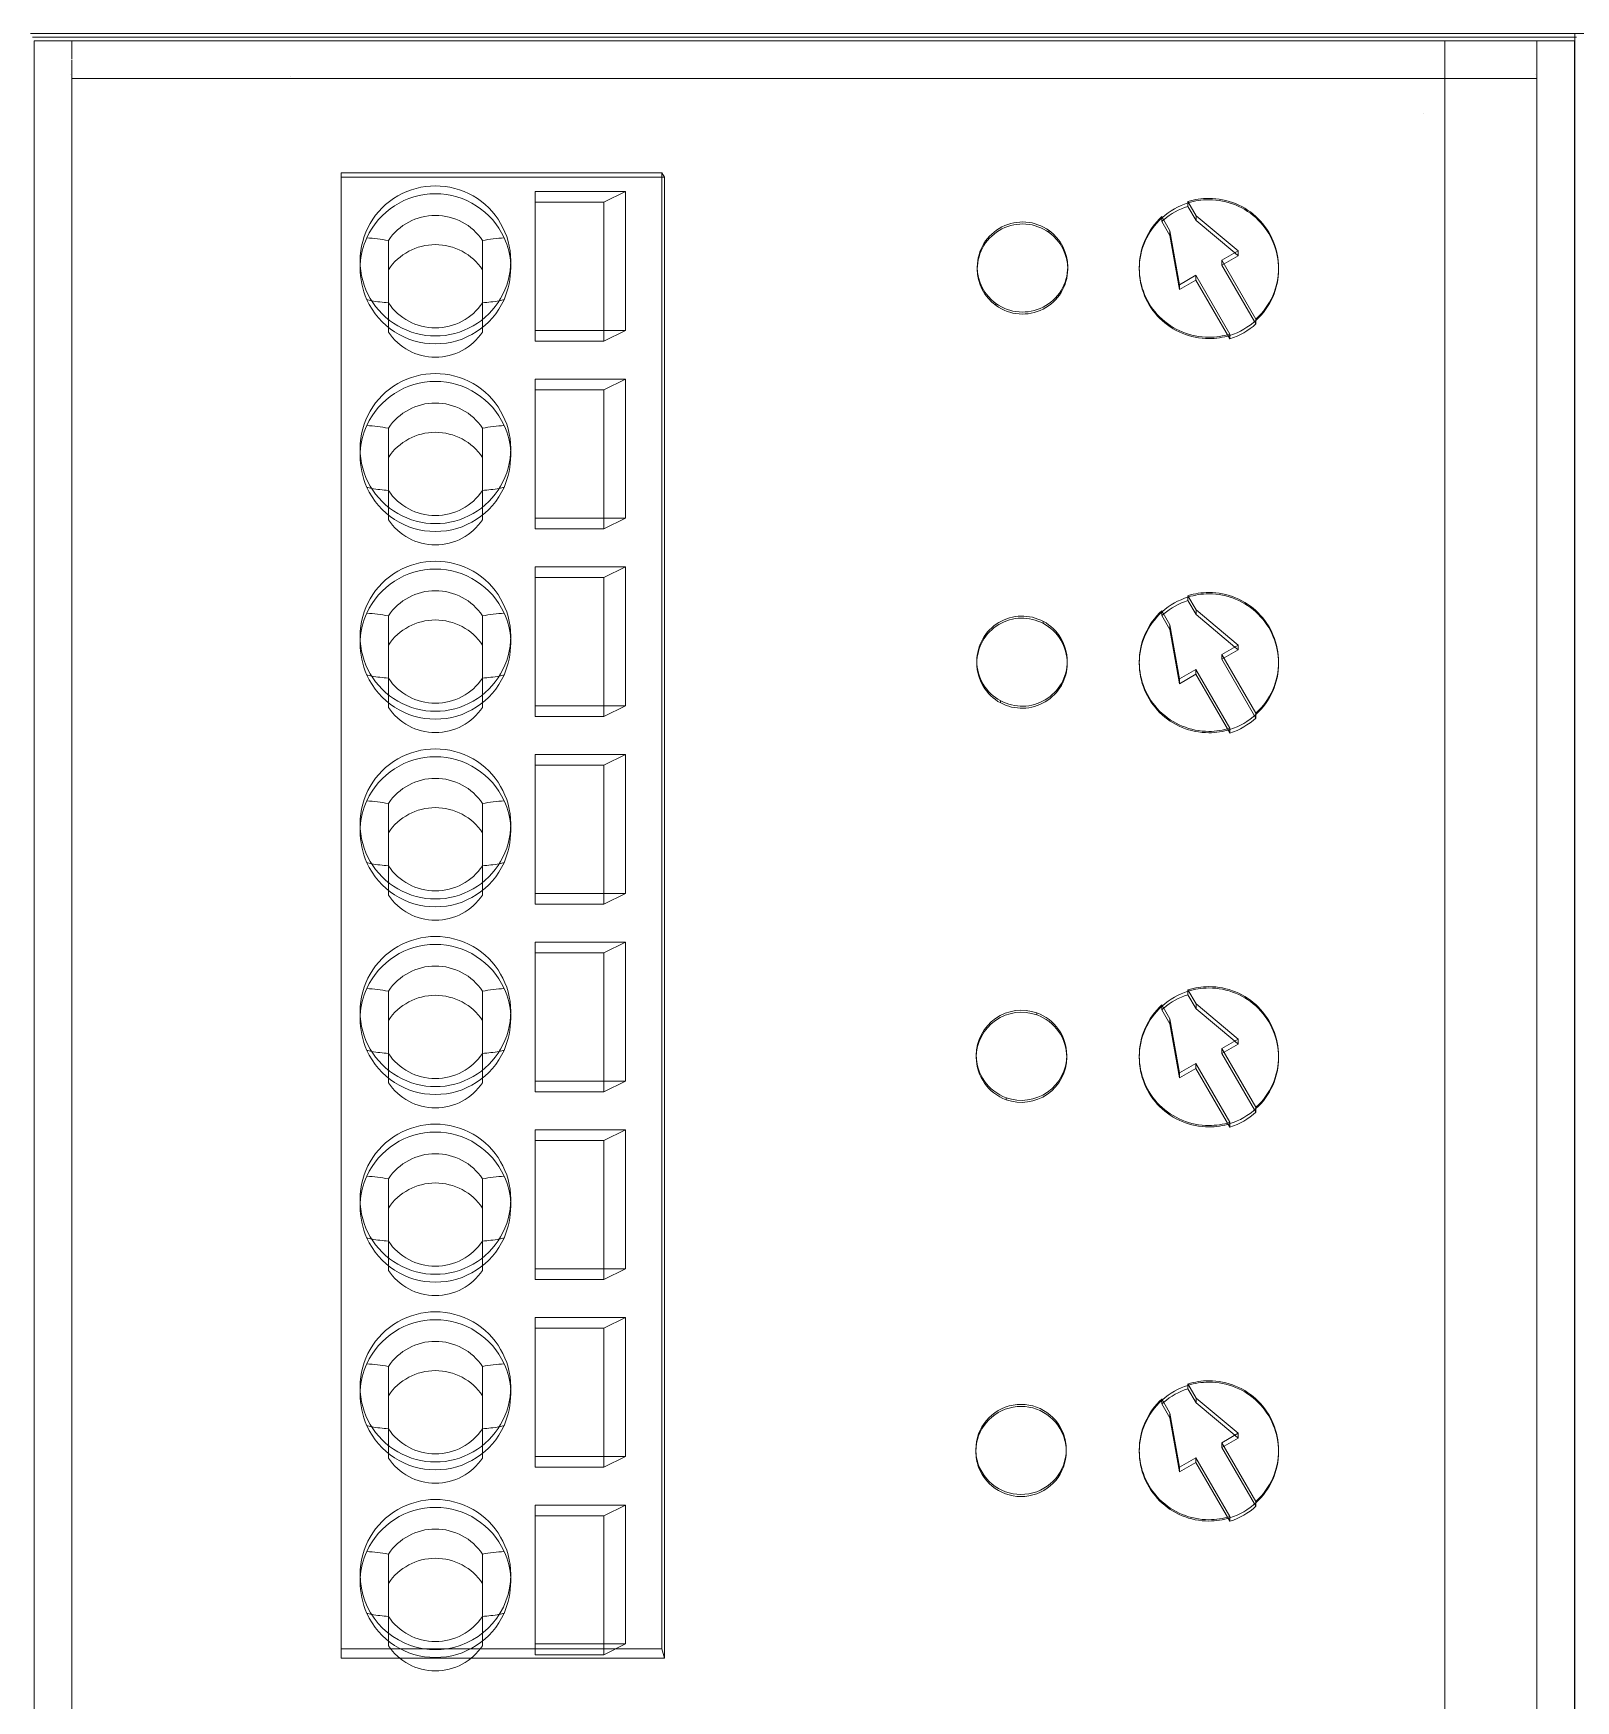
# Model space of a CAD drawing. Header units: millimetres. Extents: x 4137 to 6698, y 1400 to 3585.
# Drawn here: x 4428.75 to 4469.7, y 2616.49 to 2660.75 of the extents above; entities that cross this region are included whole.
import ezdxf

# ---------------------------------------------------------------- set-up
doc = ezdxf.new("R2010")
doc.units = ezdxf.units.MM
doc.layers.add('000-SI-Oprema', color=30, linetype='Continuous', lineweight=0)

msp = doc.modelspace()

# ---------------------------------------------------------------- linework, layer by layer
at = {"layer": '000-SI-Oprema', "color": 0, "linetype": 'ByBlock', "lineweight": 0}
for p, q in [((4469.68, 2660.745), (4428.68, 2660.745)), ((4469.68, 2660.745), (4428.68, 2660.745)), ((4469.728, 2660.646), (4428.728, 2660.646)), ((4469.728, 2660.646), (4428.728, 2660.646)), ((4429.728, 2660.646), (4429.728, 2660.646)), ((4430.68, 2660.745), (4430.68, 2660.745)), ((4430.68, 2660.745), (4430.68, 2660.745)), ((4430.728, 2660.646), (4430.728, 2660.646)), ((4430.728, 2660.646), (4430.728, 2660.646)), ((4431.84, 2660.646), (4431.84, 2660.646)), ((4433.68, 2660.745), (4433.68, 2660.745)), ((4433.68, 2660.745), (4433.68, 2660.745)), ((4433.68, 2660.745), (4433.68, 2660.745)), ((4433.68, 2660.745), (4433.68, 2660.745)), ((4433.68, 2660.745), (4433.68, 2660.745)), ((4433.68, 2660.745), (4433.68, 2660.745)), ((4433.68, 2660.745), (4433.68, 2660.745)), ((4433.68, 2660.745), (4433.68, 2660.745)), ((4433.68, 2660.745), (4433.68, 2660.745)), ((4433.68, 2660.745), (4433.68, 2660.745)), ((4433.68, 2660.745), (4433.68, 2660.745)), ((4433.68, 2660.745), (4433.68, 2660.745)), ((4433.68, 2660.745), (4433.68, 2660.745)), ((4433.728, 2660.646), (4433.728, 2660.646)), ((4433.728, 2660.646), (4433.728, 2660.646)), ((4433.728, 2660.646), (4433.728, 2660.646)), ((4433.728, 2660.646), (4433.728, 2660.646)), ((4433.728, 2660.646), (4433.728, 2660.646)), ((4433.728, 2660.646), (4433.728, 2660.646)), ((4433.728, 2660.646), (4433.728, 2660.646)), ((4433.728, 2660.646), (4433.728, 2660.646)), ((4433.728, 2660.646), (4433.728, 2660.646)), ((4433.728, 2660.646), (4433.728, 2660.646)), ((4433.728, 2660.646), (4433.728, 2660.646)), ((4433.728, 2660.646), (4433.728, 2660.646)), ((4433.728, 2660.646), (4433.728, 2660.646)), ((4434.08, 2660.745), (4434.08, 2660.745)), ((4434.08, 2660.745), (4434.08, 2660.745)), ((4434.128, 2660.646), (4434.128, 2660.646)), ((4434.128, 2660.646), (4434.128, 2660.646)), ((4435.58, 2660.745), (4435.58, 2660.745)), ((4435.58, 2660.745), (4435.58, 2660.745)), ((4435.58, 2660.745), (4435.58, 2660.745)), ((4435.58, 2660.745), (4435.58, 2660.745)), ((4435.628, 2660.646), (4435.628, 2660.646)), ((4435.628, 2660.646), (4435.628, 2660.646)), ((4435.628, 2660.646), (4435.628, 2660.646)), ((4435.628, 2660.646), (4435.628, 2660.646)), ((4436.58, 2660.745), (4436.58, 2660.745)), ((4436.628, 2660.646), (4436.628, 2660.646)), ((4437.08, 2660.745), (4437.08, 2660.745)), ((4437.08, 2660.745), (4437.08, 2660.745)), ((4437.08, 2660.745), (4437.08, 2660.745)), ((4437.128, 2660.646), (4437.128, 2660.646)), ((4437.128, 2660.646), (4437.128, 2660.646)), ((4437.128, 2660.646), (4437.128, 2660.646)), ((4448.197, 2660.745), (4448.197, 2660.745)), ((4448.197, 2660.745), (4448.197, 2660.745)), ((4448.197, 2660.745), (4448.197, 2660.745)), ((4448.197, 2660.745), (4448.197, 2660.745)), ((4448.197, 2660.745), (4448.197, 2660.745)), ((4448.197, 2660.745), (4448.197, 2660.745)), ((4448.197, 2660.745), (4448.197, 2660.745)), ((4448.197, 2660.745), (4448.197, 2660.745)), ((4448.197, 2660.745), (4448.197, 2660.745)), ((4448.197, 2660.745), (4448.197, 2660.745)), ((4448.197, 2660.745), (4448.197, 2660.745)), ((4448.197, 2660.745), (4448.197, 2660.745)), ((4448.197, 2660.745), (4448.197, 2660.745)), ((4448.197, 2660.745), (4448.197, 2660.745)), ((4448.197, 2660.745), (4448.197, 2660.745)), ((4448.245, 2660.646), (4448.245, 2660.646)), ((4448.245, 2660.646), (4448.245, 2660.646)), ((4448.245, 2660.646), (4448.245, 2660.646)), ((4448.245, 2660.646), (4448.245, 2660.646)), ((4448.245, 2660.646), (4448.245, 2660.646)), ((4448.245, 2660.646), (4448.245, 2660.646)), ((4448.245, 2660.646), (4448.245, 2660.646)), ((4448.245, 2660.646), (4448.245, 2660.646)), ((4448.245, 2660.646), (4448.245, 2660.646)), ((4448.245, 2660.646), (4448.245, 2660.646)), ((4448.245, 2660.646), (4448.245, 2660.646)), ((4448.245, 2660.646), (4448.245, 2660.646)), ((4448.245, 2660.646), (4448.245, 2660.646)), ((4448.245, 2660.646), (4448.245, 2660.646)), ((4448.245, 2660.646), (4448.245, 2660.646)), ((4450.162, 2660.745), (4450.162, 2660.745)), ((4450.162, 2660.745), (4450.162, 2660.745)), ((4450.162, 2660.745), (4450.162, 2660.745)), ((4450.162, 2660.745), (4450.162, 2660.745)), ((4450.162, 2660.745), (4450.162, 2660.745)), ((4450.162, 2660.745), (4450.162, 2660.745)), ((4450.162, 2660.745), (4450.162, 2660.745)), ((4450.162, 2660.745), (4450.162, 2660.745)), ((4450.162, 2660.745), (4450.162, 2660.745)), ((4450.162, 2660.745), (4450.162, 2660.745)), ((4450.162, 2660.745), (4450.162, 2660.745)), ((4450.162, 2660.745), (4450.162, 2660.745)), ((4450.162, 2660.745), (4450.162, 2660.745)), ((4450.162, 2660.745), (4450.162, 2660.745)), ((4450.162, 2660.745), (4450.162, 2660.745)), ((4450.21, 2660.646), (4450.21, 2660.646)), ((4450.21, 2660.646), (4450.21, 2660.646)), ((4450.21, 2660.646), (4450.21, 2660.646)), ((4450.21, 2660.646), (4450.21, 2660.646)), ((4450.21, 2660.646), (4450.21, 2660.646)), ((4450.21, 2660.646), (4450.21, 2660.646)), ((4450.21, 2660.646), (4450.21, 2660.646)), ((4450.21, 2660.646), (4450.21, 2660.646)), ((4450.21, 2660.646), (4450.21, 2660.646)), ((4450.21, 2660.646), (4450.21, 2660.646)), ((4450.21, 2660.646), (4450.21, 2660.646)), ((4450.21, 2660.646), (4450.21, 2660.646)), ((4450.21, 2660.646), (4450.21, 2660.646)), ((4450.21, 2660.646), (4450.21, 2660.646)), ((4450.21, 2660.646), (4450.21, 2660.646)), ((4465.68, 2660.745), (4465.68, 2660.745)), ((4465.68, 2660.745), (4465.68, 2660.745)), ((4465.68, 2660.745), (4465.68, 2660.745)), ((4465.68, 2660.745), (4465.68, 2660.745)), ((4465.68, 2660.745), (4465.68, 2660.745)), ((4465.68, 2660.745), (4465.68, 2660.745)), ((4465.68, 2660.745), (4465.68, 2660.745)), ((4465.68, 2660.745), (4465.68, 2660.745)), ((4465.68, 2660.745), (4465.68, 2660.745)), ((4465.68, 2660.745), (4465.68, 2660.745)), ((4465.68, 2660.745), (4465.68, 2660.745)), ((4465.68, 2660.745), (4465.68, 2660.745)), ((4465.728, 2660.646), (4465.728, 2660.646)), ((4465.728, 2660.646), (4465.728, 2660.646)), ((4465.728, 2660.646), (4465.728, 2660.646)), ((4465.728, 2660.646), (4465.728, 2660.646)), ((4465.728, 2660.646), (4465.728, 2660.646)), ((4465.728, 2660.646), (4465.728, 2660.646)), ((4465.728, 2660.646), (4465.728, 2660.646)), ((4465.728, 2660.646), (4465.728, 2660.646)), ((4465.728, 2660.646), (4465.728, 2660.646)), ((4465.728, 2660.646), (4465.728, 2660.646)), ((4465.728, 2660.646), (4465.728, 2660.646)), ((4465.728, 2660.646), (4465.728, 2660.646)), ((4465.98, 2660.745), (4465.98, 2660.745)), ((4465.98, 2660.745), (4465.98, 2660.745)), ((4465.98, 2660.745), (4465.98, 2660.745)), ((4466.028, 2660.646), (4466.028, 2660.646)), ((4466.028, 2660.646), (4466.028, 2660.646)), ((4466.028, 2660.646), (4466.028, 2660.646)), ((4466.178, 2660.646), (4466.178, 2660.646)), ((4469.68, 2530.745), (4469.68, 2660.745)), ((4469.68, 2549.295), (4469.68, 2660.745)), ((4469.68, 2660.745), (4469.68, 2660.745)), ((4510.68, 2660.745), (4469.68, 2660.745)), ((4469.68, 2660.745), (4469.68, 2530.745)), ((4469.68, 2549.295), (4469.68, 2660.745)), ((4469.68, 2660.745), (4469.68, 2660.745)), ((4510.68, 2660.745), (4469.68, 2660.745)), ((4428.776, 2660.546), (4428.776, 2547.605)), ((4428.776, 2660.546), (4428.776, 2660.546)), ((4428.776, 2660.546), (4431.888, 2660.546)), ((4429.776, 2660.071), (4429.776, 2660.546)), ((4429.776, 2660.546), (4429.776, 2660.546)), ((4431.888, 2660.546), (4431.888, 2660.546)), ((4431.888, 2660.546), (4466.226, 2660.546)), ((4466.226, 2660.546), (4466.226, 2547.605)), ((4466.226, 2660.546), (4469.676, 2660.546)), ((4466.226, 2660.546), (4466.226, 2660.546)), ((4468.676, 2660.546), (4468.676, 2660.071)), ((4468.676, 2660.546), (4468.676, 2660.546)), ((4469.676, 2660.546), (4469.676, 2547.604)), ((4469.676, 2660.546), (4469.676, 2660.546)), ((4429.776, 2660.044), (4429.776, 2548.761)), ((4468.676, 2548.761), (4468.676, 2660.071)), ((4429.728, 2659.646), (4429.728, 2659.646)), ((4429.776, 2659.546), (4468.676, 2659.546)), ((4429.776, 2659.546), (4429.776, 2659.546)), ((4435.591, 2659.609), (4435.591, 2659.609)), ((4468.628, 2659.646), (4468.628, 2659.646)), ((4468.676, 2659.546), (4468.676, 2659.546)), ((4465.657, 2658.627), (4465.657, 2658.627)), ((4465.657, 2658.627), (4465.657, 2658.627)), ((4465.657, 2658.627), (4465.657, 2658.627)), ((4465.657, 2658.627), (4465.657, 2658.627)), ((4465.657, 2658.627), (4465.657, 2658.627)), ((4465.657, 2658.627), (4465.657, 2658.627)), ((4465.657, 2658.627), (4465.657, 2658.627)), ((4465.657, 2658.627), (4465.657, 2658.627)), ((4465.657, 2658.627), (4465.657, 2658.627)), ((4465.657, 2658.627), (4465.657, 2658.627)), ((4465.657, 2658.627), (4465.657, 2658.627)), ((4465.657, 2658.627), (4465.657, 2658.627)), ((4436.928, 2657.039), (4436.928, 2617.87)), ((4445.437, 2657.039), (4436.928, 2657.039)), ((4445.437, 2617.87), (4445.437, 2657.039)), ((4445.513, 2656.928), (4445.437, 2657.039)), ((4445.437, 2656.928), (4436.928, 2656.928)), ((4445.513, 2656.928), (4445.437, 2656.928)), ((4445.511, 2617.615), (4445.513, 2656.928)), ((4442.078, 2656.548), (4442.078, 2652.862)), ((4444.478, 2656.548), (4442.078, 2656.548)), ((4442.078, 2656.263), (4443.902, 2656.263)), ((4444.478, 2656.548), (4443.902, 2656.263)), ((4443.902, 2652.862), (4443.902, 2656.263)), ((4444.478, 2656.548), (4444.478, 2652.862)), ((4459.409, 2656.28), (4459.409, 2656.275)), ((4459.625, 2655.906), (4459.409, 2656.28)), ((4459.409, 2656.275), (4459.409, 2656.27)), ((4459.409, 2656.27), (4459.409, 2656.265)), ((4459.409, 2656.265), (4459.409, 2656.259)), ((4459.409, 2656.259), (4459.409, 2656.254)), ((4459.409, 2656.254), (4459.409, 2656.249)), ((4459.409, 2656.249), (4459.409, 2656.244)), ((4459.409, 2656.244), (4459.409, 2656.231)), ((4459.409, 2656.231), (4459.409, 2656.218)), ((4459.409, 2656.218), (4459.409, 2656.204)), ((4459.409, 2656.204), (4459.409, 2656.191)), ((4459.409, 2656.191), (4459.409, 2656.178)), ((4459.409, 2656.178), (4459.409, 2656.165)), ((4459.409, 2656.165), (4459.409, 2656.151)), ((4459.409, 2656.151), (4459.625, 2655.778)), ((4458.716, 2655.881), (4458.716, 2655.876)), ((4458.716, 2655.881), (4458.932, 2655.508)), ((4458.716, 2655.876), (4458.716, 2655.871)), ((4458.716, 2655.871), (4458.716, 2655.866)), ((4458.716, 2655.866), (4458.716, 2655.861)), ((4458.716, 2655.861), (4458.716, 2655.856)), ((4458.716, 2655.856), (4458.716, 2655.851)), ((4458.716, 2655.851), (4458.716, 2655.846)), ((4458.716, 2655.833), (4458.716, 2655.846)), ((4458.716, 2655.819), (4458.716, 2655.833)), ((4458.716, 2655.806), (4458.716, 2655.819)), ((4458.716, 2655.793), (4458.716, 2655.806)), ((4458.716, 2655.779), (4458.716, 2655.793)), ((4458.716, 2655.766), (4458.716, 2655.779)), ((4458.716, 2655.753), (4458.716, 2655.766)), ((4458.932, 2655.38), (4458.716, 2655.753)), ((4460.745, 2654.97), (4459.625, 2655.906)), ((4459.625, 2655.906), (4459.625, 2655.778)), ((4459.625, 2655.778), (4460.654, 2654.918)), ((4438.178, 2653.594), (4438.178, 2655.246)), ((4440.678, 2655.246), (4440.678, 2653.594)), ((4455.719, 2655.458), (4455.719, 2655.512)), ((4458.932, 2655.508), (4458.932, 2655.38)), ((4458.932, 2655.508), (4459.186, 2654.074)), ((4459.186, 2653.945), (4458.932, 2655.38)), ((4460.312, 2654.721), (4460.745, 2654.97)), ((4460.745, 2654.842), (4460.312, 2654.593)), ((4460.654, 2654.918), (4460.745, 2654.842)), ((4460.745, 2654.842), (4460.745, 2654.97)), ((4437.428, 2654.519), (4437.428, 2654.705)), ((4441.428, 2654.519), (4441.428, 2654.705)), ((4453.816, 2654.543), (4453.816, 2654.49)), ((4456.216, 2654.544), (4456.216, 2654.49)), ((4458.116, 2654.487), (4458.116, 2654.522)), ((4460.312, 2654.593), (4460.312, 2654.721)), ((4461.215, 2653.163), (4460.312, 2654.721)), ((4460.312, 2654.593), (4461.18, 2653.096)), ((4461.816, 2654.487), (4461.816, 2654.522)), ((4459.186, 2654.074), (4459.619, 2654.323)), ((4459.619, 2654.194), (4459.186, 2653.945)), ((4459.186, 2654.074), (4459.186, 2653.945)), ((4459.619, 2654.323), (4459.619, 2654.194)), ((4459.619, 2654.323), (4460.522, 2652.764)), ((4460.522, 2652.636), (4459.619, 2654.194)), ((4438.178, 2653.594), (4438.178, 2652.817)), ((4440.678, 2653.594), (4440.678, 2652.817)), ((4454.312, 2653.522), (4454.312, 2653.575)), ((4461.18, 2653.096), (4461.215, 2653.034)), ((4461.215, 2653.158), (4461.215, 2653.163)), ((4461.215, 2653.153), (4461.215, 2653.158)), ((4461.215, 2653.147), (4461.215, 2653.153)), ((4461.215, 2653.142), (4461.215, 2653.147)), ((4461.215, 2653.137), (4461.215, 2653.142)), ((4461.215, 2653.132), (4461.215, 2653.137)), ((4461.215, 2653.127), (4461.215, 2653.132)), ((4461.215, 2653.114), (4461.215, 2653.127)), ((4461.215, 2653.101), (4461.215, 2653.114)), ((4461.215, 2653.087), (4461.215, 2653.101)), ((4461.215, 2653.074), (4461.215, 2653.087)), ((4461.215, 2653.061), (4461.215, 2653.074)), ((4461.215, 2653.048), (4461.215, 2653.061)), ((4461.215, 2653.034), (4461.215, 2653.048)), ((4444.478, 2652.862), (4442.078, 2652.862)), ((4442.078, 2652.577), (4442.078, 2652.862)), ((4443.902, 2652.577), (4443.902, 2652.862)), ((4443.902, 2652.577), (4444.478, 2652.862)), ((4460.522, 2652.759), (4460.522, 2652.764)), ((4460.522, 2652.754), (4460.522, 2652.759)), ((4460.522, 2652.749), (4460.522, 2652.754)), ((4460.522, 2652.744), (4460.522, 2652.749)), ((4460.522, 2652.739), (4460.522, 2652.744)), ((4460.522, 2652.734), (4460.522, 2652.739)), ((4460.522, 2652.729), (4460.522, 2652.734)), ((4460.522, 2652.715), (4460.522, 2652.729)), ((4460.522, 2652.702), (4460.522, 2652.715)), ((4460.522, 2652.689), (4460.522, 2652.702)), ((4460.522, 2652.676), (4460.522, 2652.689)), ((4460.522, 2652.662), (4460.522, 2652.676)), ((4460.522, 2652.649), (4460.522, 2652.662)), ((4460.522, 2652.636), (4460.522, 2652.649)), ((4442.078, 2652.577), (4443.902, 2652.577)), ((4442.078, 2651.567), (4442.078, 2647.881)), ((4444.478, 2651.567), (4442.078, 2651.567)), ((4442.078, 2651.282), (4443.902, 2651.282)), ((4444.478, 2651.567), (4443.902, 2651.282)), ((4443.902, 2647.881), (4443.902, 2651.282)), ((4444.478, 2651.567), (4444.478, 2647.881)), ((4438.178, 2648.613), (4438.178, 2650.265)), ((4440.678, 2650.265), (4440.678, 2648.613)), ((4437.428, 2649.538), (4437.428, 2649.724)), ((4441.428, 2649.538), (4441.428, 2649.724)), ((4438.178, 2648.613), (4438.178, 2647.836)), ((4440.678, 2648.613), (4440.678, 2647.836)), ((4444.478, 2647.881), (4442.078, 2647.881)), ((4442.078, 2647.596), (4442.078, 2647.881)), ((4443.902, 2647.596), (4443.902, 2647.881)), ((4443.902, 2647.596), (4444.478, 2647.881)), ((4442.078, 2647.596), (4443.902, 2647.596)), ((4442.078, 2646.586), (4442.078, 2642.9)), ((4444.478, 2646.586), (4442.078, 2646.586)), ((4444.478, 2646.586), (4443.902, 2646.301)), ((4444.478, 2646.586), (4444.478, 2642.9)), ((4442.078, 2646.301), (4443.902, 2646.301)), ((4443.902, 2642.9), (4443.902, 2646.301)), ((4459.409, 2645.813), (4459.409, 2645.818)), ((4459.625, 2645.445), (4459.409, 2645.818)), ((4459.409, 2645.808), (4459.409, 2645.813)), ((4459.409, 2645.803), (4459.409, 2645.808)), ((4459.409, 2645.798), (4459.409, 2645.803)), ((4459.409, 2645.793), (4459.409, 2645.798)), ((4459.409, 2645.788), (4459.409, 2645.793)), ((4459.409, 2645.783), (4459.409, 2645.788)), ((4459.409, 2645.77), (4459.409, 2645.783)), ((4459.409, 2645.756), (4459.409, 2645.77)), ((4459.409, 2645.743), (4459.409, 2645.756)), ((4459.409, 2645.73), (4459.409, 2645.743)), ((4459.409, 2645.717), (4459.409, 2645.73)), ((4459.409, 2645.703), (4459.409, 2645.717)), ((4459.409, 2645.69), (4459.409, 2645.703)), ((4459.409, 2645.69), (4459.625, 2645.317)), ((4438.178, 2643.632), (4438.178, 2645.284)), ((4440.678, 2645.284), (4440.678, 2643.632)), ((4455.569, 2645.083), (4455.569, 2645.136)), ((4458.716, 2645.415), (4458.716, 2645.42)), ((4458.716, 2645.42), (4458.932, 2645.047)), ((4458.716, 2645.41), (4458.716, 2645.415)), ((4458.716, 2645.405), (4458.716, 2645.41)), ((4458.716, 2645.4), (4458.716, 2645.405)), ((4458.716, 2645.394), (4458.716, 2645.4)), ((4458.716, 2645.389), (4458.716, 2645.394)), ((4458.716, 2645.384), (4458.716, 2645.389)), ((4458.716, 2645.371), (4458.716, 2645.384)), ((4458.716, 2645.358), (4458.716, 2645.371)), ((4458.716, 2645.345), (4458.716, 2645.358)), ((4458.716, 2645.331), (4458.716, 2645.345)), ((4458.716, 2645.318), (4458.716, 2645.331)), ((4458.716, 2645.305), (4458.716, 2645.318)), ((4458.716, 2645.292), (4458.716, 2645.305)), ((4458.932, 2644.918), (4458.716, 2645.292)), ((4460.745, 2644.509), (4459.625, 2645.445)), ((4459.625, 2645.445), (4459.625, 2645.317)), ((4459.625, 2645.317), (4460.654, 2644.457)), ((4437.428, 2644.557), (4437.428, 2644.743)), ((4441.428, 2644.557), (4441.428, 2644.743)), ((4458.932, 2645.047), (4459.186, 2643.612)), ((4458.932, 2645.047), (4458.932, 2644.918)), ((4459.186, 2643.484), (4458.932, 2644.918)), ((4460.312, 2644.26), (4460.745, 2644.509)), ((4460.745, 2644.381), (4460.312, 2644.132)), ((4461.215, 2642.701), (4460.312, 2644.26)), ((4460.312, 2644.132), (4460.312, 2644.26)), ((4460.654, 2644.457), (4460.745, 2644.381)), ((4460.745, 2644.381), (4460.745, 2644.509)), ((4453.803, 2644.082), (4453.803, 2644.028)), ((4456.203, 2644.082), (4456.203, 2644.028)), ((4458.116, 2644.025), (4458.116, 2644.061)), ((4459.186, 2643.612), (4459.619, 2643.861)), ((4459.619, 2643.861), (4459.619, 2643.733)), ((4459.619, 2643.861), (4460.522, 2642.303)), ((4460.312, 2644.132), (4461.18, 2642.634)), ((4461.816, 2644.025), (4461.816, 2644.061)), ((4438.178, 2643.632), (4438.178, 2642.855)), ((4440.678, 2643.632), (4440.678, 2642.855)), ((4459.619, 2643.733), (4459.186, 2643.484)), ((4459.186, 2643.612), (4459.186, 2643.484)), ((4460.522, 2642.175), (4459.619, 2643.733)), ((4444.478, 2642.9), (4442.078, 2642.9)), ((4442.078, 2642.615), (4442.078, 2642.9)), ((4443.902, 2642.615), (4444.478, 2642.9)), ((4443.902, 2642.615), (4443.902, 2642.9)), ((4454.436, 2642.974), (4454.436, 2643.028)), ((4442.078, 2642.615), (4443.902, 2642.615)), ((4461.18, 2642.634), (4461.215, 2642.573)), ((4461.215, 2642.696), (4461.215, 2642.701)), ((4461.215, 2642.691), (4461.215, 2642.696)), ((4461.215, 2642.686), (4461.215, 2642.691)), ((4461.215, 2642.681), (4461.215, 2642.686)), ((4461.215, 2642.676), (4461.215, 2642.681)), ((4461.215, 2642.671), (4461.215, 2642.676)), ((4461.215, 2642.666), (4461.215, 2642.671)), ((4461.215, 2642.653), (4461.215, 2642.666)), ((4461.215, 2642.639), (4461.215, 2642.653)), ((4461.215, 2642.626), (4461.215, 2642.639)), ((4461.215, 2642.613), (4461.215, 2642.626)), ((4461.215, 2642.6), (4461.215, 2642.613)), ((4461.215, 2642.586), (4461.215, 2642.6)), ((4461.215, 2642.573), (4461.215, 2642.586)), ((4460.522, 2642.303), (4460.522, 2642.298)), ((4460.522, 2642.298), (4460.522, 2642.293)), ((4460.522, 2642.293), (4460.522, 2642.288)), ((4460.522, 2642.288), (4460.522, 2642.283)), ((4460.522, 2642.283), (4460.522, 2642.277)), ((4460.522, 2642.277), (4460.522, 2642.272)), ((4460.522, 2642.272), (4460.522, 2642.267)), ((4460.522, 2642.254), (4460.522, 2642.267)), ((4460.522, 2642.241), (4460.522, 2642.254)), ((4460.522, 2642.228), (4460.522, 2642.241)), ((4460.522, 2642.214), (4460.522, 2642.228)), ((4460.522, 2642.201), (4460.522, 2642.214)), ((4460.522, 2642.188), (4460.522, 2642.201)), ((4460.522, 2642.175), (4460.522, 2642.188)), ((4442.078, 2641.605), (4442.078, 2637.919)), ((4444.478, 2641.605), (4442.078, 2641.605)), ((4444.478, 2641.605), (4443.902, 2641.32)), ((4444.478, 2641.605), (4444.478, 2637.919)), ((4442.078, 2641.32), (4443.902, 2641.32)), ((4443.902, 2637.919), (4443.902, 2641.32)), ((4438.178, 2638.651), (4438.178, 2640.303)), ((4440.678, 2640.303), (4440.678, 2638.651)), ((4437.428, 2639.576), (4437.428, 2639.762)), ((4441.428, 2639.576), (4441.428, 2639.762)), ((4438.178, 2638.651), (4438.178, 2637.874)), ((4440.678, 2638.651), (4440.678, 2637.874)), ((4444.478, 2637.919), (4442.078, 2637.919)), ((4442.078, 2637.634), (4442.078, 2637.919)), ((4442.078, 2637.634), (4443.902, 2637.634)), ((4443.902, 2637.634), (4444.478, 2637.919)), ((4443.902, 2637.634), (4443.902, 2637.919)), ((4442.078, 2636.624), (4442.078, 2632.938)), ((4444.478, 2636.624), (4442.078, 2636.624)), ((4442.078, 2636.339), (4443.902, 2636.339)), ((4444.478, 2636.624), (4443.902, 2636.339)), ((4443.902, 2632.938), (4443.902, 2636.339)), ((4444.478, 2636.624), (4444.478, 2632.938)), ((4459.409, 2635.352), (4459.409, 2635.357)), ((4459.625, 2634.984), (4459.409, 2635.357)), ((4459.409, 2635.347), (4459.409, 2635.352)), ((4459.409, 2635.342), (4459.409, 2635.347)), ((4459.409, 2635.337), (4459.409, 2635.342)), ((4459.409, 2635.332), (4459.409, 2635.337)), ((4459.409, 2635.326), (4459.409, 2635.332)), ((4438.178, 2633.67), (4438.178, 2635.322)), ((4440.678, 2635.322), (4440.678, 2633.67)), ((4458.716, 2634.954), (4458.716, 2634.959)), ((4458.716, 2634.959), (4458.932, 2634.586)), ((4458.716, 2634.948), (4458.716, 2634.954)), ((4458.716, 2634.943), (4458.716, 2634.948)), ((4458.716, 2634.938), (4458.716, 2634.943)), ((4458.716, 2634.933), (4458.716, 2634.938)), ((4458.716, 2634.928), (4458.716, 2634.933)), ((4458.716, 2634.923), (4458.716, 2634.928)), ((4458.716, 2634.923), (4458.716, 2634.91)), ((4458.716, 2634.91), (4458.716, 2634.896)), ((4458.716, 2634.896), (4458.716, 2634.883)), ((4459.409, 2635.321), (4459.409, 2635.326)), ((4459.409, 2635.308), (4459.409, 2635.321)), ((4459.409, 2635.295), (4459.409, 2635.308)), ((4459.409, 2635.282), (4459.409, 2635.295)), ((4459.409, 2635.269), (4459.409, 2635.282)), ((4459.409, 2635.255), (4459.409, 2635.269)), ((4459.409, 2635.242), (4459.409, 2635.255)), ((4459.409, 2635.229), (4459.409, 2635.242)), ((4459.409, 2635.229), (4459.625, 2634.856)), ((4459.625, 2634.984), (4459.625, 2634.856)), ((4460.745, 2634.048), (4459.625, 2634.984)), ((4437.428, 2634.595), (4437.428, 2634.781)), ((4441.428, 2634.595), (4441.428, 2634.781)), ((4455.398, 2634.691), (4455.398, 2634.745)), ((4458.716, 2634.883), (4458.716, 2634.87)), ((4458.716, 2634.87), (4458.716, 2634.857)), ((4458.716, 2634.857), (4458.716, 2634.844)), ((4458.716, 2634.844), (4458.716, 2634.83)), ((4458.932, 2634.457), (4458.716, 2634.83)), ((4458.932, 2634.586), (4458.932, 2634.457)), ((4458.932, 2634.586), (4459.186, 2633.151)), ((4459.186, 2633.023), (4458.932, 2634.457)), ((4459.625, 2634.856), (4460.654, 2633.996)), ((4460.312, 2633.799), (4460.745, 2634.048)), ((4460.745, 2633.92), (4460.745, 2634.048)), ((4438.178, 2633.67), (4438.178, 2632.893)), ((4440.678, 2633.67), (4440.678, 2632.893)), ((4453.79, 2633.62), (4453.79, 2633.567)), ((4456.19, 2633.62), (4456.19, 2633.567)), ((4458.116, 2633.564), (4458.116, 2633.6)), ((4460.745, 2633.92), (4460.312, 2633.67)), ((4461.215, 2632.24), (4460.312, 2633.799)), ((4460.312, 2633.67), (4460.312, 2633.799)), ((4460.312, 2633.67), (4461.18, 2632.173)), ((4460.654, 2633.996), (4460.745, 2633.92)), ((4461.816, 2633.564), (4461.816, 2633.6)), ((4459.186, 2633.151), (4459.619, 2633.4)), ((4459.619, 2633.272), (4459.186, 2633.023)), ((4459.186, 2633.151), (4459.186, 2633.023)), ((4459.619, 2633.4), (4459.619, 2633.272)), ((4459.619, 2633.4), (4460.522, 2631.842)), ((4460.522, 2631.713), (4459.619, 2633.272)), ((4444.478, 2632.938), (4442.078, 2632.938)), ((4442.078, 2632.653), (4442.078, 2632.938)), ((4443.902, 2632.653), (4444.478, 2632.938)), ((4443.902, 2632.653), (4443.902, 2632.938)), ((4442.078, 2632.653), (4443.902, 2632.653)), ((4454.581, 2632.443), (4454.581, 2632.496)), ((4461.215, 2632.235), (4461.215, 2632.24)), ((4461.215, 2632.23), (4461.215, 2632.235)), ((4460.522, 2631.842), (4460.522, 2631.837)), ((4460.522, 2631.837), (4460.522, 2631.831)), ((4460.522, 2631.831), (4460.522, 2631.826)), ((4460.522, 2631.826), (4460.522, 2631.821)), ((4460.522, 2631.821), (4460.522, 2631.816)), ((4460.522, 2631.816), (4460.522, 2631.811)), ((4460.522, 2631.811), (4460.522, 2631.806)), ((4460.522, 2631.806), (4460.522, 2631.793)), ((4460.522, 2631.793), (4460.522, 2631.779)), ((4461.18, 2632.173), (4461.215, 2632.112)), ((4461.215, 2632.225), (4461.215, 2632.23)), ((4461.215, 2632.22), (4461.215, 2632.225)), ((4461.215, 2632.215), (4461.215, 2632.22)), ((4461.215, 2632.209), (4461.215, 2632.215)), ((4461.215, 2632.204), (4461.215, 2632.209)), ((4461.215, 2632.191), (4461.215, 2632.204)), ((4461.215, 2632.178), (4461.215, 2632.191)), ((4461.215, 2632.165), (4461.215, 2632.178)), ((4461.215, 2632.152), (4461.215, 2632.165)), ((4461.215, 2632.138), (4461.215, 2632.152)), ((4461.215, 2632.125), (4461.215, 2632.138)), ((4461.215, 2632.112), (4461.215, 2632.125)), ((4442.078, 2631.643), (4442.078, 2627.957)), ((4444.478, 2631.643), (4442.078, 2631.643)), ((4442.078, 2631.358), (4443.902, 2631.358)), ((4444.478, 2631.643), (4443.902, 2631.358)), ((4443.902, 2627.957), (4443.902, 2631.358)), ((4444.478, 2631.643), (4444.478, 2627.957)), ((4460.522, 2631.779), (4460.522, 2631.766)), ((4460.522, 2631.766), (4460.522, 2631.753)), ((4460.522, 2631.753), (4460.522, 2631.74)), ((4460.522, 2631.74), (4460.522, 2631.727)), ((4460.522, 2631.727), (4460.522, 2631.713)), ((4438.178, 2628.689), (4438.178, 2630.341)), ((4440.678, 2630.341), (4440.678, 2628.689)), ((4437.428, 2629.614), (4437.428, 2629.8)), ((4441.428, 2629.614), (4441.428, 2629.8)), ((4438.178, 2628.689), (4438.178, 2627.912)), ((4440.678, 2628.689), (4440.678, 2627.912)), ((4444.478, 2627.957), (4442.078, 2627.957)), ((4442.078, 2627.672), (4442.078, 2627.957)), ((4443.902, 2627.672), (4444.478, 2627.957)), ((4443.902, 2627.672), (4443.902, 2627.957)), ((4442.078, 2627.672), (4443.902, 2627.672)), ((4442.078, 2626.662), (4442.078, 2622.976)), ((4444.478, 2626.662), (4442.078, 2626.662)), ((4444.478, 2626.662), (4443.902, 2626.377)), ((4444.478, 2626.662), (4444.478, 2622.976)), ((4442.078, 2626.377), (4443.902, 2626.377)), ((4443.902, 2622.976), (4443.902, 2626.377)), ((4438.178, 2623.708), (4438.178, 2625.36)), ((4440.678, 2625.36), (4440.678, 2623.708)), ((4437.428, 2624.633), (4437.428, 2624.819)), ((4441.428, 2624.633), (4441.428, 2624.819)), ((4459.409, 2624.896), (4459.409, 2624.891)), ((4459.625, 2624.523), (4459.409, 2624.896)), ((4459.409, 2624.891), (4459.409, 2624.886)), ((4459.409, 2624.886), (4459.409, 2624.881)), ((4459.409, 2624.881), (4459.409, 2624.875)), ((4459.409, 2624.875), (4459.409, 2624.87)), ((4459.409, 2624.87), (4459.409, 2624.865)), ((4459.409, 2624.865), (4459.409, 2624.86)), ((4459.409, 2624.86), (4459.409, 2624.847)), ((4459.409, 2624.847), (4459.409, 2624.834)), ((4459.409, 2624.834), (4459.409, 2624.82)), ((4459.409, 2624.82), (4459.409, 2624.807)), ((4459.409, 2624.807), (4459.409, 2624.794)), ((4459.409, 2624.794), (4459.409, 2624.781)), ((4459.409, 2624.781), (4459.409, 2624.768)), ((4459.409, 2624.768), (4459.625, 2624.395)), ((4458.716, 2624.498), (4458.716, 2624.492)), ((4458.716, 2624.498), (4458.932, 2624.124)), ((4458.716, 2624.492), (4458.716, 2624.487)), ((4458.716, 2624.487), (4458.716, 2624.482)), ((4458.716, 2624.482), (4458.716, 2624.477)), ((4458.716, 2624.477), (4458.716, 2624.472)), ((4458.716, 2624.472), (4458.716, 2624.466)), ((4458.716, 2624.466), (4458.716, 2624.461)), ((4458.716, 2624.448), (4458.716, 2624.461)), ((4458.716, 2624.435), (4458.716, 2624.448)), ((4458.716, 2624.422), (4458.716, 2624.435)), ((4458.716, 2624.409), (4458.716, 2624.422)), ((4458.716, 2624.396), (4458.716, 2624.409)), ((4458.716, 2624.382), (4458.716, 2624.396)), ((4458.716, 2624.369), (4458.716, 2624.382)), ((4458.932, 2623.996), (4458.716, 2624.369)), ((4460.745, 2623.587), (4459.625, 2624.523)), ((4459.625, 2624.523), (4459.625, 2624.395)), ((4459.625, 2624.395), (4460.654, 2623.534)), ((4458.932, 2624.124), (4458.932, 2623.996)), ((4458.932, 2624.124), (4459.186, 2622.69)), ((4459.186, 2622.562), (4458.932, 2623.996)), ((4438.178, 2623.708), (4438.178, 2622.931)), ((4440.678, 2623.708), (4440.678, 2622.931)), ((4456.102, 2623.519), (4456.102, 2623.573)), ((4460.312, 2623.338), (4460.745, 2623.587)), ((4460.745, 2623.458), (4460.312, 2623.209)), ((4460.654, 2623.534), (4460.745, 2623.458)), ((4460.745, 2623.458), (4460.745, 2623.587)), ((4444.478, 2622.976), (4442.078, 2622.976)), ((4442.078, 2622.691), (4442.078, 2622.976)), ((4443.902, 2622.691), (4443.902, 2622.976)), ((4443.902, 2622.691), (4444.478, 2622.976)), ((4453.777, 2623.159), (4453.777, 2623.105)), ((4456.177, 2623.159), (4456.177, 2623.105)), ((4458.116, 2623.102), (4458.116, 2623.138)), ((4461.215, 2621.779), (4460.312, 2623.338)), ((4460.312, 2623.209), (4460.312, 2623.338)), ((4460.312, 2623.209), (4461.18, 2621.711)), ((4461.816, 2623.102), (4461.816, 2623.138)), ((4442.078, 2622.691), (4443.902, 2622.691)), ((4453.851, 2622.692), (4453.851, 2622.745)), ((4459.186, 2622.69), (4459.619, 2622.939)), ((4459.619, 2622.811), (4459.186, 2622.562)), ((4459.186, 2622.69), (4459.186, 2622.562)), ((4459.619, 2622.939), (4459.619, 2622.811)), ((4459.619, 2622.939), (4460.522, 2621.381)), ((4460.522, 2621.252), (4459.619, 2622.811)), ((4442.078, 2621.681), (4442.078, 2617.995)), ((4444.478, 2621.681), (4442.078, 2621.681)), ((4444.478, 2621.681), (4443.902, 2621.396)), ((4444.478, 2621.681), (4444.478, 2617.995)), ((4461.18, 2621.711), (4461.215, 2621.651)), ((4461.215, 2621.774), (4461.215, 2621.779)), ((4461.215, 2621.769), (4461.215, 2621.774)), ((4461.215, 2621.764), (4461.215, 2621.769)), ((4461.215, 2621.758), (4461.215, 2621.764)), ((4461.215, 2621.753), (4461.215, 2621.758)), ((4461.215, 2621.748), (4461.215, 2621.753)), ((4461.215, 2621.743), (4461.215, 2621.748)), ((4461.215, 2621.73), (4461.215, 2621.743)), ((4461.215, 2621.716), (4461.215, 2621.73)), ((4461.215, 2621.703), (4461.215, 2621.716)), ((4461.215, 2621.69), (4461.215, 2621.703)), ((4461.215, 2621.677), (4461.215, 2621.69)), ((4461.215, 2621.664), (4461.215, 2621.677)), ((4461.215, 2621.651), (4461.215, 2621.664)), ((4442.078, 2621.396), (4443.902, 2621.396)), ((4443.902, 2617.995), (4443.902, 2621.396)), ((4460.522, 2621.375), (4460.522, 2621.381)), ((4460.522, 2621.37), (4460.522, 2621.375)), ((4460.522, 2621.365), (4460.522, 2621.37)), ((4460.522, 2621.36), (4460.522, 2621.365)), ((4460.522, 2621.355), (4460.522, 2621.36)), ((4460.522, 2621.349), (4460.522, 2621.355)), ((4460.522, 2621.344), (4460.522, 2621.349)), ((4460.522, 2621.344), (4460.522, 2621.331)), ((4460.522, 2621.331), (4460.522, 2621.318)), ((4460.522, 2621.318), (4460.522, 2621.305)), ((4460.522, 2621.305), (4460.522, 2621.292)), ((4460.522, 2621.292), (4460.522, 2621.279)), ((4460.522, 2621.279), (4460.522, 2621.265)), ((4460.522, 2621.265), (4460.522, 2621.252)), ((4438.178, 2618.727), (4438.178, 2620.379)), ((4440.678, 2620.379), (4440.678, 2618.727)), ((4437.428, 2619.652), (4437.428, 2619.838)), ((4441.428, 2619.652), (4441.428, 2619.838)), ((4438.178, 2618.727), (4438.178, 2617.95)), ((4440.678, 2618.727), (4440.678, 2617.95)), ((4436.928, 2617.87), (4445.437, 2617.87)), ((4436.928, 2617.615), (4436.928, 2617.87)), ((4444.478, 2617.995), (4442.078, 2617.995)), ((4442.078, 2617.71), (4442.078, 2617.995)), ((4442.078, 2617.71), (4443.902, 2617.71)), ((4443.902, 2617.71), (4443.902, 2617.995)), ((4443.902, 2617.71), (4444.478, 2617.995)), ((4445.511, 2617.615), (4445.437, 2617.87)), ((4436.928, 2617.615), (4445.511, 2617.615))]:
    msp.add_line(p, q, dxfattribs=at)
for centre, major_axis, ratio, start_param, end_param in [((4439.428, 2654.705), (2, 0), 0.996195, 0, 3.141593), ((4439.428, 2654.496), (2, 0), 0.996195, 0.424146, 2.717447), ((4459.966, 2654.487), (-1.85, 0), 0.996336, -1.265134, -0.839056), ((4459.966, 2654.394), (1.85, 0), 0.996336, 1.876458, 2.276832), ((4459.966, 2654.522), (-1.85, 0), 0.996336, -1.570796, -1.265134), ((4459.966, 2654.487), (-1.85, 0), 0.996336, -1.570796, -1.265134), ((4459.966, 2654.522), (-1.85, 0), 0.996336, 3.141554, 4.712389), ((4459.966, 2654.487), (-1.85, 0), 0.996336, 3.141554, 4.712389), ((4439.428, 2654.42), (1.5, 0), 0.996195, 0.585685, 2.555907), ((4455.016, 2654.543), (1.2, 0), 0.996336, 0.944122, 3.141713), ((4455.016, 2654.49), (1.2, 0), 0.996336, 0.943934, 3.141788), ((4459.966, 2654.522), (-1.85, 0), 0.996336, -0.82926, -0.000039), ((4459.966, 2654.487), (-1.85, 0), 0.996336, -0.82926, -0.000039), ((4459.966, 2654.487), (-1.85, 0), 0.996336, -0.839056, -0.82926), ((4459.966, 2654.394), (1.85, 0), 0.996336, 2.276832, 2.312333), ((4439.428, 2654.256), (1.48, -1.535), 0.876352, -2.827734, -2.45031), ((4437.928, 2654.453), (1.712, -0.293), 0.475251, 1.506242, 1.841308), ((4440.927, 2654.453), (1.712, 0.293), 0.475251, 1.300284, 1.635351), ((4439.428, 2654.256), (1.48, 1.535), 0.876352, -0.691283, -0.313858), ((4455.016, 2654.543), (1.2, 0), 0.996336, 0.000121, 0.944122), ((4455.016, 2654.49), (1.2, 0), 0.996336, 0.000046, 0.943934), ((4439.428, 2653.643), (1.5, 0), 0.996195, 0.585685, 2.555907), ((4439.428, 2654.705), (2, 0), 0.996195, -3.141593, 0), ((4439.428, 2654.256), (1.48, -1.535), 0.876352, -2.45031, -2.403588), ((4439.428, 2654.256), (1.48, -1.535), 0.876352, -2.403588, -1.979442), ((4439.428, 2654.256), (1.48, 1.535), 0.876352, -1.162151, -0.738005), ((4439.428, 2654.256), (1.48, 1.535), 0.876352, -0.738005, -0.691283), ((4455.016, 2654.543), (1.2, 0), 0.996336, -3.141472, -2.197471), ((4455.016, 2654.49), (1.2, 0), 0.996336, -3.141397, -2.197283), ((4455.016, 2654.543), (1.2, 0), 0.996336, -2.197471, 0.000121), ((4455.016, 2654.49), (1.2, 0), 0.996336, -2.197283, 0.000046), ((4459.966, 2654.522), (-1.85, 0), 0.996336, -0.000039, 1.570796), ((4459.966, 2654.487), (-1.85, 0), 0.996336, -0.000039, 1.570796), ((4459.966, 2654.522), (-1.85, 0), 0.996336, 2.312332, 3.141554), ((4459.966, 2654.487), (-1.85, 0), 0.996336, 2.312332, 3.141554), ((4437.928, 2654.453), (1.712, -0.293), 0.475251, -1.678796, -1.604406), ((4439.428, 2654.496), (2, 0), 0.996195, -2.717447, -0.424146), ((4437.928, 2654.453), (1.712, -0.293), 0.475251, -1.604406, -1.34373), ((4439.428, 2654.42), (1.5, 0), 0.996195, -2.555907, -0.585685), ((4440.927, 2654.453), (1.712, 0.293), 0.475251, -1.797863, -1.537186), ((4440.927, 2654.453), (1.712, 0.293), 0.475251, -1.537186, -1.462797), ((4459.966, 2654.487), (-1.85, 0), 0.996336, 1.876457, 2.312332), ((4459.966, 2654.394), (1.85, 0), 0.996336, -1.265136, -0.829261), ((4439.428, 2653.643), (1.5, 0), 0.996195, -2.555907, -0.585685), ((4459.966, 2654.522), (-1.85, 0), 0.996336, 1.570796, 1.876457), ((4459.966, 2654.487), (-1.85, 0), 0.996336, 1.570796, 1.876457), ((4439.428, 2649.724), (2, 0), 0.996195, 0, 3.141593), ((4439.428, 2649.515), (2, 0), 0.996195, 0.424146, 2.717447), ((4439.428, 2649.439), (1.5, 0), 0.996195, 0.585685, 2.555907), ((4439.428, 2649.275), (1.48, -1.535), 0.876352, -2.827734, -2.45031), ((4437.928, 2649.472), (1.712, -0.293), 0.475251, 1.506242, 1.841308), ((4439.428, 2648.662), (1.5, 0), 0.996195, 0.585685, 2.555907), ((4440.927, 2649.472), (1.712, 0.293), 0.475251, 1.300284, 1.635351), ((4439.428, 2649.275), (1.48, 1.535), 0.876352, -0.691283, -0.313858), ((4439.428, 2649.724), (2, 0), 0.996195, -3.141593, 0), ((4439.428, 2649.275), (1.48, -1.535), 0.876352, -2.45031, -2.403588), ((4439.428, 2649.275), (1.48, -1.535), 0.876352, -2.403588, -1.979442), ((4439.428, 2649.275), (1.48, 1.535), 0.876352, -1.162151, -0.738005), ((4439.428, 2649.275), (1.48, 1.535), 0.876352, -0.738005, -0.691283), ((4437.928, 2649.472), (1.712, -0.293), 0.475251, -1.678796, -1.604406), ((4439.428, 2649.515), (2, 0), 0.996195, -2.717447, -0.424146), ((4437.928, 2649.472), (1.712, -0.293), 0.475251, -1.604406, -1.34373), ((4439.428, 2649.439), (1.5, 0), 0.996195, -2.555907, -0.585685), ((4440.927, 2649.472), (1.712, 0.293), 0.475251, -1.797863, -1.537186), ((4440.927, 2649.472), (1.712, 0.293), 0.475251, -1.537186, -1.462797), ((4439.428, 2648.662), (1.5, 0), 0.996195, -2.555907, -0.585685), ((4439.428, 2644.743), (2, 0), 0.996195, 0, 3.141593), ((4439.428, 2644.534), (2, 0), 0.996195, 0.424146, 2.717447), ((4439.428, 2644.458), (1.5, 0), 0.996195, 0.585685, 2.555907), ((4459.966, 2644.025), (-1.85, 0), 0.996336, -1.265134, -0.839155), ((4459.966, 2643.932), (1.85, 0), 0.996336, 1.876458, 2.276832), ((4459.966, 2644.061), (-1.85, 0), 0.996336, -1.570796, -1.265134), ((4459.966, 2644.025), (-1.85, 0), 0.996336, -1.570796, -1.265134), ((4459.966, 2644.061), (-1.85, 0), 0.996336, 3.141554, 4.712389), ((4459.966, 2644.025), (-1.85, 0), 0.996336, 3.141554, 4.712389), ((4439.428, 2644.294), (1.48, -1.535), 0.876352, -2.827734, -2.45031), ((4437.928, 2644.491), (1.712, -0.293), 0.475251, 1.506242, 1.841308), ((4439.428, 2643.681), (1.5, 0), 0.996195, 0.585685, 2.555907), ((4440.927, 2644.491), (1.712, 0.293), 0.475251, 1.300284, 1.635351), ((4439.428, 2644.294), (1.48, 1.535), 0.876352, -0.691283, -0.313858), ((4455.003, 2644.082), (1.2, 0), 0.996336, 1.079385, 3.141591), ((4455.003, 2644.028), (1.2, 0), 0.996336, 1.079385, 3.141591), ((4455.003, 2644.082), (1.2, 0), 0.996336, -0.000002, 1.079385), ((4455.003, 2644.028), (1.2, 0), 0.996336, -0.000002, 1.079385), ((4459.966, 2644.061), (-1.85, 0), 0.996336, -0.82926, -0.000039), ((4459.966, 2644.025), (-1.85, 0), 0.996336, -0.82926, -0.000039), ((4459.966, 2644.025), (-1.85, 0), 0.996336, -0.839155, -0.82926), ((4459.966, 2643.932), (1.85, 0), 0.996336, 2.276832, 2.312333), ((4439.428, 2644.743), (2, 0), 0.996195, -3.141593, 0), ((4439.428, 2644.294), (1.48, -1.535), 0.876352, -2.45031, -2.403588), ((4439.428, 2644.294), (1.48, 1.535), 0.876352, -0.738005, -0.691283), ((4439.428, 2644.294), (1.48, -1.535), 0.876352, -2.403588, -1.979442), ((4439.428, 2644.294), (1.48, 1.535), 0.876352, -1.162151, -0.738005), ((4455.003, 2644.082), (1.2, 0), 0.996336, 3.141591, 4.220978), ((4455.003, 2644.028), (1.2, 0), 0.996336, 3.141591, 4.220978), ((4455.003, 2644.082), (1.2, 0), 0.996336, -2.062207, -0.000002), ((4455.003, 2644.028), (1.2, 0), 0.996336, -2.062207, -0.000002), ((4459.966, 2644.061), (-1.85, 0), 0.996336, -0.000039, 1.570796), ((4459.966, 2644.025), (-1.85, 0), 0.996336, -0.000039, 1.570796), ((4459.966, 2644.061), (-1.85, 0), 0.996336, 2.312332, 3.141554), ((4459.966, 2644.025), (-1.85, 0), 0.996336, 2.312332, 3.141554), ((4437.928, 2644.491), (1.712, -0.293), 0.475251, -1.678796, -1.604406), ((4439.428, 2644.534), (2, 0), 0.996195, -2.717447, -0.424146), ((4437.928, 2644.491), (1.712, -0.293), 0.475251, -1.604406, -1.34373), ((4439.428, 2644.458), (1.5, 0), 0.996195, -2.555907, -0.585685), ((4440.927, 2644.491), (1.712, 0.293), 0.475251, -1.797863, -1.537186), ((4440.927, 2644.491), (1.712, 0.293), 0.475251, -1.537186, -1.462797), ((4439.428, 2643.681), (1.5, 0), 0.996195, -2.555907, -0.585685), ((4459.966, 2644.025), (-1.85, 0), 0.996336, 1.876457, 2.312332), ((4459.966, 2643.932), (1.85, 0), 0.996336, -1.265136, -0.829261), ((4459.966, 2644.061), (-1.85, 0), 0.996336, 1.570796, 1.876457), ((4459.966, 2644.025), (-1.85, 0), 0.996336, 1.570796, 1.876457), ((4439.428, 2639.762), (2, 0), 0.996195, 0, 3.141593), ((4439.428, 2639.553), (2, 0), 0.996195, 0.424146, 2.717447), ((4439.428, 2639.477), (1.5, 0), 0.996195, 0.585685, 2.555907), ((4439.428, 2639.313), (1.48, -1.535), 0.876352, -2.827734, -2.45031), ((4437.928, 2639.51), (1.712, -0.293), 0.475251, 1.506242, 1.841308), ((4440.927, 2639.51), (1.712, 0.293), 0.475251, 1.300284, 1.635351), ((4439.428, 2639.313), (1.48, 1.535), 0.876352, -0.691283, -0.313858), ((4439.428, 2639.762), (2, 0), 0.996195, -3.141593, 0), ((4439.428, 2638.7), (1.5, 0), 0.996195, 0.585685, 2.555907), ((4439.428, 2639.313), (1.48, -1.535), 0.876352, -2.45031, -2.403588), ((4439.428, 2639.313), (1.48, -1.535), 0.876352, -2.403588, -1.979442), ((4439.428, 2639.313), (1.48, 1.535), 0.876352, -1.162151, -0.738005), ((4439.428, 2639.313), (1.48, 1.535), 0.876352, -0.738005, -0.691283), ((4437.928, 2639.51), (1.712, -0.293), 0.475251, -1.678796, -1.604406), ((4439.428, 2639.553), (2, 0), 0.996195, -2.717447, -0.424146), ((4437.928, 2639.51), (1.712, -0.293), 0.475251, -1.604406, -1.34373), ((4439.428, 2639.477), (1.5, 0), 0.996195, -2.555907, -0.585685), ((4440.927, 2639.51), (1.712, 0.293), 0.475251, -1.797863, -1.537186), ((4440.927, 2639.51), (1.712, 0.293), 0.475251, -1.537186, -1.462797), ((4439.428, 2638.7), (1.5, 0), 0.996195, -2.555907, -0.585685), ((4439.428, 2634.781), (2, 0), 0.996195, 0, 3.141593), ((4439.428, 2634.572), (2, 0), 0.996195, 0.424146, 2.717447), ((4439.428, 2634.496), (1.5, 0), 0.996195, 0.585685, 2.555907), ((4439.428, 2634.332), (1.48, -1.535), 0.876352, -2.827734, -2.45031), ((4437.928, 2634.529), (1.712, -0.293), 0.475251, 1.506242, 1.841308), ((4440.927, 2634.529), (1.712, 0.293), 0.475251, 1.300284, 1.635351), ((4439.428, 2634.332), (1.48, 1.535), 0.876352, -0.691283, -0.313858), ((4459.966, 2633.6), (-1.85, 0), 0.996336, -1.570796, -1.265134), ((4459.966, 2633.564), (-1.85, 0), 0.996336, -1.570796, -1.265134), ((4459.966, 2633.6), (-1.85, 0), 0.996336, 3.141554, 4.712389), ((4459.966, 2633.564), (-1.85, 0), 0.996336, 3.141554, 4.712389), ((4439.428, 2633.719), (1.5, 0), 0.996195, 0.585685, 2.555907), ((4459.966, 2633.6), (-1.85, 0), 0.996336, -0.82926, -0.000039), ((4459.966, 2633.564), (-1.85, 0), 0.996336, -0.82926, -0.000039), ((4459.966, 2633.564), (-1.85, 0), 0.996336, -0.839253, -0.82926), ((4459.966, 2633.564), (-1.85, 0), 0.996336, -1.265134, -0.839253), ((4459.966, 2633.471), (1.85, 0), 0.996336, 1.876458, 2.276832), ((4439.428, 2634.781), (2, 0), 0.996195, -3.141593, 0), ((4439.428, 2634.332), (1.48, -1.535), 0.876352, -2.45031, -2.403588), ((4439.428, 2634.332), (1.48, -1.535), 0.876352, -2.403588, -1.979442), ((4439.428, 2634.332), (1.48, 1.535), 0.876352, -1.162151, -0.738005), ((4439.428, 2634.332), (1.48, 1.535), 0.876352, -0.738005, -0.691283), ((4454.99, 2633.62), (1.2, 0), 0.996336, 1.223543, 3.141608), ((4454.99, 2633.567), (1.2, 0), 0.996336, 1.223543, 3.141608), ((4454.99, 2633.62), (1.2, 0), 0.996336, 0.000016, 1.223543), ((4454.99, 2633.567), (1.2, 0), 0.996336, 0.000016, 1.223543), ((4459.966, 2633.471), (1.85, 0), 0.996336, 2.276832, 2.312333), ((4437.928, 2634.529), (1.712, -0.293), 0.475251, -1.678796, -1.604406), ((4439.428, 2634.572), (2, 0), 0.996195, -2.717447, -0.424146), ((4437.928, 2634.529), (1.712, -0.293), 0.475251, -1.604406, -1.34373), ((4439.428, 2634.496), (1.5, 0), 0.996195, -2.555907, -0.585685), ((4440.927, 2634.529), (1.712, 0.293), 0.475251, -1.797863, -1.537186), ((4440.927, 2634.529), (1.712, 0.293), 0.475251, -1.537186, -1.462797), ((4454.99, 2633.62), (1.2, 0), 0.996336, -3.141577, -1.918049), ((4454.99, 2633.567), (1.2, 0), 0.996336, -3.141577, -1.918049), ((4454.99, 2633.62), (1.2, 0), 0.996336, -1.918049, 0.000016), ((4454.99, 2633.567), (1.2, 0), 0.996336, -1.918049, 0.000016), ((4459.966, 2633.6), (-1.85, 0), 0.996336, -0.000039, 1.570796), ((4459.966, 2633.564), (-1.85, 0), 0.996336, -0.000039, 1.570796), ((4459.966, 2633.6), (-1.85, 0), 0.996336, 2.312332, 3.141554), ((4459.966, 2633.564), (-1.85, 0), 0.996336, 2.312332, 3.141554), ((4439.428, 2633.719), (1.5, 0), 0.996195, -2.555907, -0.585685), ((4439.428, 2629.8), (2, 0), 0.996195, 0, 3.141593), ((4459.966, 2633.6), (-1.85, 0), 0.996336, 1.570796, 1.876457), ((4459.966, 2633.564), (-1.85, 0), 0.996336, 1.570796, 1.876457), ((4459.966, 2633.564), (-1.85, 0), 0.996336, 1.876457, 2.312332), ((4459.966, 2633.471), (1.85, 0), 0.996336, -1.265136, -0.829261), ((4439.428, 2629.591), (2, 0), 0.996195, 0.424146, 2.717447), ((4439.428, 2629.515), (1.5, 0), 0.996195, 0.585685, 2.555907), ((4439.428, 2629.351), (1.48, -1.535), 0.876352, -2.827734, -2.45031), ((4437.928, 2629.548), (1.712, -0.293), 0.475251, 1.506242, 1.841308), ((4439.428, 2628.738), (1.5, 0), 0.996195, 0.585685, 2.555907), ((4440.927, 2629.548), (1.712, 0.293), 0.475251, 1.300284, 1.635351), ((4439.428, 2629.351), (1.48, 1.535), 0.876352, -0.691283, -0.313858), ((4439.428, 2629.8), (2, 0), 0.996195, -3.141593, 0), ((4439.428, 2629.351), (1.48, -1.535), 0.876352, -2.45031, -2.403588), ((4439.428, 2629.351), (1.48, -1.535), 0.876352, -2.403588, -1.979442), ((4439.428, 2629.351), (1.48, 1.535), 0.876352, -1.162151, -0.738005), ((4439.428, 2629.351), (1.48, 1.535), 0.876352, -0.738005, -0.691283), ((4437.928, 2629.548), (1.712, -0.293), 0.475251, -1.678796, -1.604406), ((4439.428, 2629.591), (2, 0), 0.996195, -2.717447, -0.424146), ((4437.928, 2629.548), (1.712, -0.293), 0.475251, -1.604406, -1.34373), ((4440.927, 2629.548), (1.712, 0.293), 0.475251, -1.797863, -1.537186), ((4440.927, 2629.548), (1.712, 0.293), 0.475251, -1.537186, -1.462797), ((4439.428, 2629.515), (1.5, 0), 0.996195, -2.555907, -0.585685), ((4439.428, 2628.738), (1.5, 0), 0.996195, -2.555907, -0.585685), ((4439.428, 2624.819), (2, 0), 0.996195, 0, 3.141593), ((4439.428, 2624.61), (2, 0), 0.996195, 0.424146, 2.717447), ((4439.428, 2624.534), (1.5, 0), 0.996195, 0.585685, 2.555907), ((4439.428, 2624.37), (1.48, -1.535), 0.876352, -2.827734, -2.45031), ((4437.928, 2624.567), (1.712, -0.293), 0.475251, 1.506242, 1.841308), ((4439.428, 2623.757), (1.5, 0), 0.996195, 0.585685, 2.555907), ((4440.927, 2624.567), (1.712, 0.293), 0.475251, 1.300284, 1.635351), ((4439.428, 2624.37), (1.48, 1.535), 0.876352, -0.691283, -0.313858), ((4439.428, 2624.819), (2, 0), 0.996195, -3.141593, 0), ((4439.428, 2624.37), (1.48, -1.535), 0.876352, -2.45031, -2.403588), ((4439.428, 2624.37), (1.48, 1.535), 0.876352, -0.738005, -0.691283), ((4459.966, 2623.102), (-1.85, 0), 0.996336, -1.265134, -0.839352), ((4459.966, 2623.01), (1.85, 0), 0.996336, 1.876458, 2.276832), ((4459.966, 2623.138), (-1.85, 0), 0.996336, -1.570796, -1.265134), ((4459.966, 2623.102), (-1.85, 0), 0.996336, -1.570796, -1.265134), ((4459.966, 2623.138), (-1.85, 0), 0.996336, 3.141554, 4.712389), ((4459.966, 2623.102), (-1.85, 0), 0.996336, 3.141554, 4.712389), ((4439.428, 2624.37), (1.48, -1.535), 0.876352, -2.403588, -1.979442), ((4439.428, 2624.37), (1.48, 1.535), 0.876352, -1.162151, -0.738005), ((4454.977, 2623.159), (1.2, 0), 0.996336, 0.353415, 3.141611), ((4454.977, 2623.105), (1.2, 0), 0.996336, 0.353415, 3.141611), ((4459.966, 2623.138), (-1.85, 0), 0.996336, -0.82926, -0.000039), ((4459.966, 2623.102), (-1.85, 0), 0.996336, -0.82926, -0.000039), ((4459.966, 2623.102), (-1.85, 0), 0.996336, -0.839352, -0.82926), ((4459.966, 2623.01), (1.85, 0), 0.996336, 2.276832, 2.312333), ((4437.928, 2624.567), (1.712, -0.293), 0.475251, -1.678796, -1.604406), ((4439.428, 2624.61), (2, 0), 0.996195, -2.717447, -0.424146), ((4437.928, 2624.567), (1.712, -0.293), 0.475251, -1.604406, -1.34373), ((4439.428, 2624.534), (1.5, 0), 0.996195, -2.555907, -0.585685), ((4440.927, 2624.567), (1.712, 0.293), 0.475251, -1.797863, -1.537186), ((4440.927, 2624.567), (1.712, 0.293), 0.475251, -1.537186, -1.462797), ((4454.977, 2623.159), (1.2, 0), 0.996336, 0.000018, 0.353415), ((4454.977, 2623.105), (1.2, 0), 0.996336, 0.000018, 0.353415), ((4454.977, 2623.159), (1.2, 0), 0.996336, -3.141575, -2.788178), ((4454.977, 2623.105), (1.2, 0), 0.996336, -3.141575, -2.788178), ((4454.977, 2623.159), (1.2, 0), 0.996336, -2.788178, 0.000018), ((4454.977, 2623.105), (1.2, 0), 0.996336, -2.788178, 0.000018), ((4459.966, 2623.138), (-1.85, 0), 0.996336, -0.000039, 1.570796), ((4459.966, 2623.102), (-1.85, 0), 0.996336, -0.000039, 1.570796), ((4459.966, 2623.138), (-1.85, 0), 0.996336, 2.312332, 3.141554), ((4459.966, 2623.102), (-1.85, 0), 0.996336, 2.312332, 3.141554), ((4439.428, 2623.757), (1.5, 0), 0.996195, -2.555907, -0.585685), ((4439.428, 2619.838), (2, 0), 0.996195, 0, 3.141593), ((4439.428, 2619.629), (2, 0), 0.996195, 0.424146, 2.717447), ((4459.966, 2623.102), (-1.85, 0), 0.996336, 1.876457, 2.312332), ((4459.966, 2623.01), (1.85, 0), 0.996336, -1.265136, -0.829261), ((4459.966, 2623.138), (-1.85, 0), 0.996336, 1.570796, 1.876457), ((4459.966, 2623.102), (-1.85, 0), 0.996336, 1.570796, 1.876457), ((4439.428, 2619.553), (1.5, 0), 0.996195, 0.585685, 2.555907), ((4439.428, 2619.389), (1.48, -1.535), 0.876352, -2.827734, -2.45031), ((4437.928, 2619.586), (1.712, -0.293), 0.475251, 1.506242, 1.841308), ((4440.927, 2619.586), (1.712, 0.293), 0.475251, 1.300284, 1.635351), ((4439.428, 2619.389), (1.48, 1.535), 0.876352, -0.691283, -0.313858), ((4439.428, 2618.776), (1.5, 0), 0.996195, 0.585685, 2.555907), ((4439.428, 2619.838), (2, 0), 0.996195, -3.141593, -1.725813), ((4439.428, 2619.389), (1.48, -1.535), 0.876352, -2.45031, -2.403588), ((4439.428, 2619.389), (1.48, -1.535), 0.876352, -2.403588, -1.979442), ((4439.428, 2619.838), (2, 0), 0.996195, -1.41578, 0), ((4439.428, 2619.389), (1.48, 1.535), 0.876352, -1.162151, -0.738005), ((4439.428, 2619.389), (1.48, 1.535), 0.876352, -0.738005, -0.691283), ((4437.928, 2619.586), (1.712, -0.293), 0.475251, -1.678796, -1.604406), ((4439.428, 2619.629), (2, 0), 0.996195, -2.717447, -0.424146), ((4437.928, 2619.586), (1.712, -0.293), 0.475251, -1.604406, -1.34373), ((4439.428, 2619.553), (1.5, 0), 0.996195, -2.555907, -0.585685), ((4440.927, 2619.586), (1.712, 0.293), 0.475251, -1.797863, -1.537186), ((4440.927, 2619.586), (1.712, 0.293), 0.475251, -1.537186, -1.462797), ((4439.428, 2618.776), (1.5, 0), 0.996195, -2.555907, -0.585685), ((4439.428, 2619.838), (2, 0), 0.996195, -1.725813, -1.41578)]:
    msp.add_ellipse(centre, major_axis=major_axis, ratio=ratio, start_param=start_param, end_param=end_param, dxfattribs=at)

doc.saveas('drawing.dxf')
